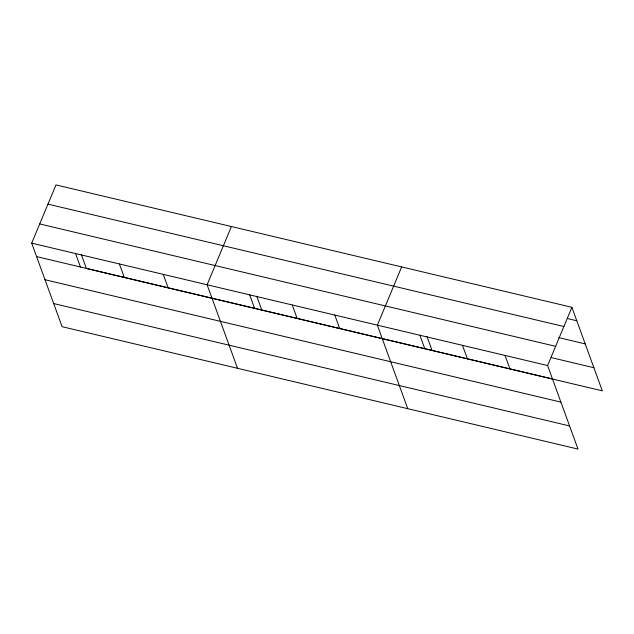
<?xml version="1.0" encoding="UTF-8"?>
<svg xmlns="http://www.w3.org/2000/svg" width="634" height="634" viewBox="0 0 634 634"><rect width="100%" height="100%" fill="white"/><g stroke="black" fill="none" stroke-linecap="round" stroke-linejoin="round"><path stroke-width="0.95" d="M571.892 307.308L547.602 365.541L578.01 449.078L62.108 326.692L31.7 243.155L55.99 184.922L571.892 307.308L602.3 390.845L86.398 268.459L81.35 254.583M231.402 226.536L207.104 284.761L237.512 368.299M401.647 266.922L377.357 325.155L407.757 408.692M567.335 318.522L576.789 320.764M47.978 204.14L563.88 326.526M558.728 337.613L585.206 343.89M39.72 223.937L555.622 346.322M551.318 357.624L593.884 367.72M31.7 243.155L547.602 365.541M36.598 256.604L552.499 378.997M45.014 279.737L560.916 402.122M53.684 303.559L569.594 425.953M505.044 355.444L509.934 368.901M462.479 345.348L467.377 358.804M426.999 336.583L432.055 350.459M419.914 335.251L424.812 348.7M334.792 315.058L339.689 328.507M292.234 304.962L297.124 318.411M256.754 296.197L261.802 310.074M249.669 294.865L254.567 308.314M163.255 274.363L168.153 287.812M119.406 263.958L124.304 277.415M75.549 253.552L80.447 267.009"/></g></svg>
